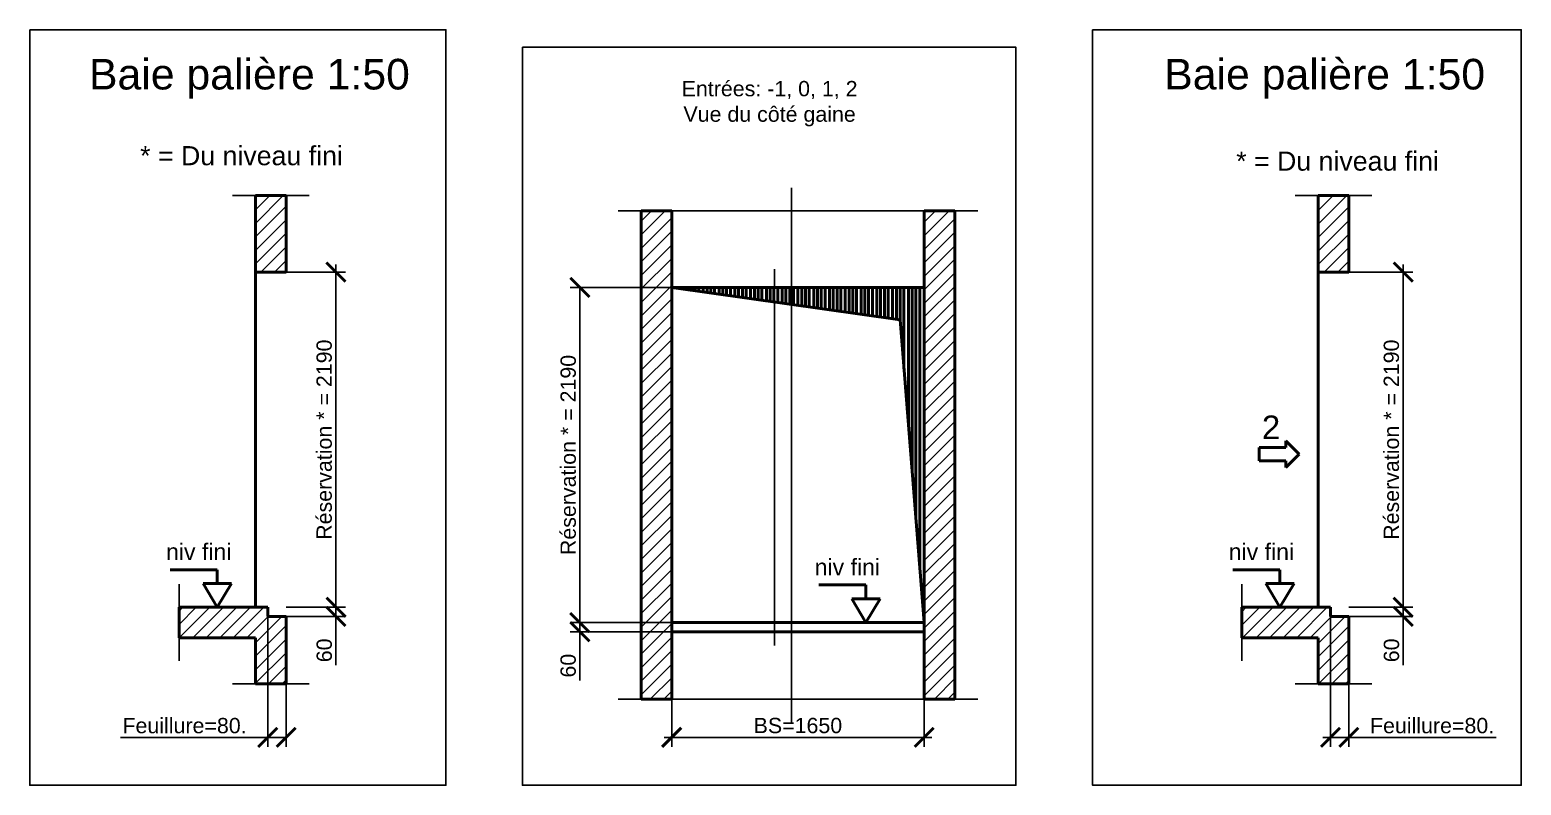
# Model space of a CAD drawing. Header units: millimetres. Extents: x -113 to 79205, y -11371 to 28902.
# Drawn here: x 10077 to 19822, y -250 to 4686 of the extents above; entities that cross this region are included whole.
import ezdxf
from ezdxf.enums import TextEntityAlignment as Align

# ---------------------------------------------------------------- set-up
doc = ezdxf.new("R2010")
doc.units = ezdxf.units.MM
doc.linetypes.add('AM_ISO08W050', pattern=[18, 12, -1.5, 3, -1.5])
for name, color, linetype, lineweight in [('AM_0', 7, 'Continuous', 50), ('AM_5', 3, 'Continuous', 25), ('LDCar-AM_0', 7, 'Continuous', 50), ('LDCar-AM_4', 3, 'Continuous', 25), ('LDCar-AM_6', 2, 'Continuous', 35), ('LDShaft-AM_0', 7, 'Continuous', 50), ('LDShaft-AM_4', 3, 'Continuous', 25), ('LDShaft-AM_5', 3, 'Continuous', 25), ('LDShaft-AM_6', 2, 'Continuous', 35), ('LDShaft-AM_7', 4, 'AM_ISO08W050', 25), ('LDShaft-AM_8', 1, 'Continuous', 25)]:
    doc.layers.add(name, color=color, linetype=linetype, lineweight=lineweight)
doc.layers.add('AM_VIEWS', color=1, linetype='Continuous', lineweight=25, plot=False)
doc.styles.add('LD', font='ARIALUNI.TTF')
doc.dimstyles.new('LIFT', dxfattribs={"dimtxt": 2.5, "dimasz": 2.5, "dimexe": 1.25, "dimexo": 0, "dimgap": 0.5, "dimtad": 1, "dimdec": 0, "dimzin": 1, "dimdsep": 46, "dimtxsty": 'LD', "dimblk": 'ARCHTICK', "dimcen": 0, "dimdle": 1, "dimclrd": 3, "dimclre": 3, "dimclrt": 4, "dimadec": 0, "dimazin": 0, "dimtp": 0.1, "dimtm": 0.1, "dimtfac": 0.71, "dimtdec": 0, "dimtix": 1, "dimtmove": 0, "dimatfit": 3, "dimfxl": 1, "dimtolj": 1, "dimarcsym": 0})

# ---------------------------------------------------------------- blocks, each defined once
blk = doc.blocks.new('LD_20150423125455_00000025')
at = {"layer": 'LDCar-AM_4'}
blk.add_line((-1610, 600), (-2110, 600), dxfattribs=at)
blk = doc.blocks.new('LD_20150423125455_00000026')
at = {"layer": 'LDCar-AM_4'}
blk.add_line((-2110, 3790), (-1610, 3790), dxfattribs=at)
blk = doc.blocks.new('LD_20150423125455_00000027')
at = {"layer": 'LDShaft-AM_8'}
for p, q in [((-1960, 3608.5), (-1778.5, 3790)), ((-1960, 3696.9), (-1866.9, 3790)), ((-1960, 3785.2), (-1955.2, 3790)), ((-1960, 3520.1), (-1760, 3720.1)), ((-1960, 3431.7), (-1760, 3631.7)), ((-1960, 3343.3), (-1760, 3543.3)), ((-1924.9, 3290), (-1760, 3454.9)), ((-1836.5, 3290), (-1760, 3366.5)), ((-2460, 987.1), (-2347.1, 1100)), ((-2460, 1075.5), (-2435.5, 1100)), ((-2458.8, 900), (-2258.8, 1100)), ((-2370.4, 900), (-2170.4, 1100)), ((-2282, 900), (-2082, 1100)), ((-2193.6, 900), (-1993.6, 1100)), ((-2105.2, 900), (-1905.2, 1100)), ((-2016.8, 900), (-1876.8, 1040)), ((-1960, 868.4), (-1788.4, 1040)), ((-1960, 780), (-1760, 980)), ((-1960, 691.7), (-1760, 891.7)), ((-1960, 603.3), (-1760, 803.3)), ((-1874.9, 600), (-1760, 714.9)), ((-1786.5, 600), (-1760, 626.5))]:
    blk.add_line(p, q, dxfattribs=at)
blk = doc.blocks.new('LD_20150423125455_00000028')
at = {"layer": 'LDShaft-AM_0'}
for p, q in [((-1800, 3790), (-1960, 3790)), ((-1960, 3790), (-1960, 3290)), ((-1760, 3790), (-1800, 3790)), ((-1760, 3290), (-1760, 3790)), ((-1960, 3290), (-1960, 2152.5)), ((-1960, 3290), (-1800, 3290)), ((-1800, 3290), (-1760, 3290)), ((-1960, 2152.5), (-1960, 2127.5)), ((-1960, 2127.5), (-1960, 1100)), ((-2460, 1099.9999), (-2460, 899.9999)), ((-1960, 1099.9999), (-2460, 1099.9999)), ((-1880, 1099.9999), (-1960, 1099.9999)), ((-1880, 1040), (-1880, 1099.9999)), ((-1760, 1040), (-1880, 1040)), ((-1760, 600), (-1760, 1040)), ((-2460, 899.9999), (-1960, 899.9999)), ((-1960, 899.9999), (-1960, 600)), ((-1960, 600), (-1760, 600))]:
    blk.add_line(p, q, dxfattribs=at)
blk = doc.blocks.new('LD_20150423125455_00000029')
at = {"layer": 'LDShaft-AM_4'}
blk.add_line((-700, 150), (-700, -350.0001), dxfattribs=at)
blk = doc.blocks.new('_ArchTick')
at = {"color": 0, "linetype": 'ByBlock', "const_width": 0.15}
blk.add_lwpolyline([(-0.5, -0.5), (0.5, 0.5)], dxfattribs=at)
blk = doc.blocks.new('*D93')
at = {"layer": 'AM_5', "color": 3, "lineweight": -2, "transparency": 16777216}
for p, q in [((11631.6, 912.5), (11631.6, 0)), ((11751.6, 852.5), (11751.6, 0)), ((11631.6, 62.5), (10668.7, 62.5)), ((11751.6, 62.5), (11581.6, 62.5))]:
    blk.add_line(p, q, dxfattribs=at)
at = {"layer": 'Defpoints', "color": 0, "transparency": 16777216}
for p in [(11631.6, 912.5), (11751.6, 852.5), (11751.6, 62.5)]:
    blk.add_point(p, dxfattribs=at)
at = {"layer": 'AM_5', "color": 3, "lineweight": -2, "transparency": 16777216, "xscale": 125, "yscale": 125, "zscale": 125, "rotation": 180}
blk.add_blockref('_ArchTick', (11631.6, 62.5), dxfattribs=at)
at = {"layer": 'AM_5', "color": 3, "lineweight": -2, "transparency": 16777216, "xscale": 125, "yscale": 125, "zscale": 125}
blk.add_blockref('_ArchTick', (11751.6, 62.5), dxfattribs=at)
at = {"layer": 'AM_5', "color": 4, "transparency": 16777216, "insert": (11087.6, 138.6), "char_height": 100, "attachment_point": 5, "style": 'LD'}
blk.add_mtext('\\A1;Feuillure=80.', dxfattribs=at)
blk = doc.blocks.new('*D94')
at = {"layer": 'Defpoints', "color": 0, "transparency": 16777216}
for p in [(11551.6, 3102.5), (12077.1, 3102.5), (11751.6, 912.5)]:
    blk.add_point(p, dxfattribs=at)
at = {"layer": 'LDShaft-AM_5', "color": 3, "lineweight": -2, "transparency": 16777216}
for p, q in [((12077.1, 862.5), (12077.1, 3152.5)), ((11551.6, 3102.5), (12139.6, 3102.5)), ((11751.6, 912.5), (12139.6, 912.5))]:
    blk.add_line(p, q, dxfattribs=at)
at = {"layer": 'LDShaft-AM_5', "color": 3, "lineweight": -2, "transparency": 16777216, "xscale": 125, "yscale": 125, "zscale": 125}
for p, rotation in [((12077.1, 3102.5), 90), ((12077.1, 912.5), 270)]:
    blk.add_blockref('_ArchTick', p, dxfattribs=dict(at, rotation=rotation))
at = {"layer": 'LDShaft-AM_5', "color": 4, "transparency": 16777216, "insert": (12000.4, 2007.5), "char_height": 100, "attachment_point": 5, "rotation": 90, "style": 'LD'}
blk.add_mtext('\\A1;Réservation * = 2190', dxfattribs=at)
blk = doc.blocks.new('*D95')
at = {"layer": 'Defpoints', "color": 0, "transparency": 16777216}
for p in [(11751.6, 912.5), (12077.1, 912.5), (11676.6, 852.5)]:
    blk.add_point(p, dxfattribs=at)
at = {"layer": 'LDShaft-AM_5', "color": 3, "lineweight": -2, "transparency": 16777216}
for p, q in [((11751.6, 912.5), (12139.6, 912.5)), ((12077.1, 912.5), (12077.1, 802.5)), ((11676.6, 852.5), (12139.6, 852.5)), ((12077.1, 852.5), (12077.1, 534.3))]:
    blk.add_line(p, q, dxfattribs=at)
at = {"layer": 'LDShaft-AM_5', "color": 3, "lineweight": -2, "transparency": 16777216, "xscale": 125, "yscale": 125, "zscale": 125}
for p, rotation in [((12077.1, 912.5), 90), ((12077.1, 852.5), 270)]:
    blk.add_blockref('_ArchTick', p, dxfattribs=dict(at, rotation=rotation))
at = {"layer": 'LDShaft-AM_5', "color": 4, "transparency": 16777216, "insert": (12001, 630.9), "char_height": 100, "attachment_point": 5, "rotation": 90, "style": 'LD'}
blk.add_mtext('\\A1;60', dxfattribs=at)
blk = doc.blocks.new('_NONE')
blk = doc.blocks.new('LD_20150423125455_0000002C')
at = {"layer": 'LDCar-AM_4'}
blk.add_line((-2000, 21810), (350, 21810), dxfattribs=at)
blk = doc.blocks.new('LD_20150423125455_0000002D')
at = {"layer": 'LDCar-AM_4'}
blk.add_line((350, 25000), (-2000, 25000), dxfattribs=at)
blk = doc.blocks.new('LD_20150423125455_0000002E')
at = {"layer": 'LDShaft-AM_8'}
for p, q in [((-1850, 24843.3), (-1693.3, 25000)), ((-1850, 24931.7), (-1781.7, 25000)), ((-1850, 24754.9), (-1650, 24954.9)), ((0, 24837.1), (162.9, 25000)), ((0, 24925.5), (74.5, 25000)), ((0, 24748.7), (200, 24948.7)), ((-1850, 24666.5), (-1650, 24866.5)), ((0, 24660.3), (200, 24860.3)), ((-1850, 24578.1), (-1650, 24778.1)), ((0, 24572), (200, 24772)), ((-1850, 24489.7), (-1650, 24689.7)), ((0, 24483.6), (200, 24683.6)), ((-1850, 24401.3), (-1650, 24601.3)), ((0, 24395.2), (200, 24595.2)), ((-1850, 24313), (-1650, 24513)), ((0, 24306.8), (200, 24506.8)), ((-1850, 24224.6), (-1650, 24424.6)), ((0, 24218.4), (200, 24418.4)), ((-1850, 24136.2), (-1650, 24336.2)), ((0, 24130), (200, 24330)), ((-1850, 24047.8), (-1650, 24247.8)), ((0, 24041.6), (200, 24241.6)), ((-1850, 23959.4), (-1650, 24159.4)), ((-1850, 23871), (-1650, 24071)), ((0, 23953.2), (200, 24153.2)), ((-1850, 23782.6), (-1650, 23982.6)), ((0, 23864.9), (200, 24064.9)), ((0, 23776.5), (200, 23976.5)), ((-1850, 23694.2), (-1650, 23894.2)), ((0, 23688.1), (200, 23888.1)), ((-1850, 23605.8), (-1650, 23805.8)), ((0, 23599.7), (200, 23799.7)), ((-1850, 23517.5), (-1650, 23717.5)), ((0, 23511.3), (200, 23711.3)), ((-1850, 23429.1), (-1650, 23629.1)), ((0, 23422.9), (200, 23622.9)), ((-1850, 23340.7), (-1650, 23540.7)), ((0, 23334.5), (200, 23534.5)), ((-1850, 23252.3), (-1650, 23452.3)), ((0, 23246.1), (200, 23446.1)), ((-1850, 23163.9), (-1650, 23363.9)), ((0, 23157.7), (200, 23357.7)), ((-1850, 23075.5), (-1650, 23275.5)), ((0, 23069.4), (200, 23269.4)), ((-1850, 22987.1), (-1650, 23187.1)), ((-1850, 22898.7), (-1650, 23098.7)), ((0, 22981), (200, 23181)), ((-1850, 22810.3), (-1650, 23010.3)), ((0, 22892.6), (200, 23092.6)), ((0, 22804.2), (200, 23004.2)), ((-1850, 22722), (-1650, 22922)), ((0, 22715.8), (200, 22915.8)), ((-1850, 22633.6), (-1650, 22833.6)), ((0, 22627.4), (200, 22827.4)), ((-1850, 22545.2), (-1650, 22745.2)), ((0, 22539), (200, 22739)), ((-1850, 22456.8), (-1650, 22656.8)), ((0, 22450.6), (200, 22650.6)), ((-1850, 22368.4), (-1650, 22568.4)), ((0, 22362.3), (200, 22562.3)), ((-1850, 22280), (-1650, 22480)), ((0, 22273.9), (200, 22473.9)), ((-1850, 22191.6), (-1650, 22391.6)), ((0, 22185.5), (200, 22385.5)), ((-1850, 22103.2), (-1650, 22303.2)), ((0, 22097.1), (200, 22297.1)), ((-1850, 22014.9), (-1650, 22214.9)), ((-1850, 21926.5), (-1650, 22126.5)), ((0, 22008.7), (200, 22208.7)), ((-1850, 21838.1), (-1650, 22038.1)), ((0, 21920.3), (200, 22120.3)), ((0, 21831.9), (200, 22031.9)), ((-1789.7, 21810), (-1650, 21949.7)), ((66.5, 21810), (200, 21943.5)), ((-1701.3, 21810), (-1650, 21861.3)), ((154.9, 21810), (200, 21855.1))]:
    blk.add_line(p, q, dxfattribs=at)
blk = doc.blocks.new('LD_20150423125455_0000002F')
at = {"layer": 'LDShaft-AM_0'}
for p, q in [((-1650, 25000), (-1850, 25000)), ((-1850, 25000), (-1850, 21810)), ((-1650, 25000), (-1650, 24500)), ((-1650, 21810), (-1650, 25000)), ((0, 24500), (0, 25000)), ((200, 25000), (0, 25000)), ((0, 25000), (0, 21810)), ((200, 21810), (200, 25000)), ((-1650, 24500), (0, 24500)), ((-1650, 22309.9999), (-1650, 22250)), ((0, 22309.9999), (-1650, 22309.9999)), ((-1650, 22250), (-1650, 21810)), ((0, 22250), (-1650, 22250)), ((0, 22250), (0, 22309.9999)), ((0, 21810), (0, 22250)), ((-1850, 21810), (-1650, 21810)), ((0, 21810), (200, 21810))]:
    blk.add_line(p, q, dxfattribs=at)
blk = doc.blocks.new('LD_20150423125455_00000030')
at = {"layer": 'LDShaft-AM_7'}
blk.add_line((-867, 2120), (-867, 5610), dxfattribs=at)
blk = doc.blocks.new('LD_20150423125455_00000031')
at = {"layer": 'LDShaft-AM_7'}
for p, q in [((-867, -650), (-867, 2840)), ((-977, -150), (-977, 2310))]:
    blk.add_line(p, q, dxfattribs=at)
blk = doc.blocks.new('LD_20150423125455_00000032')
at = {"layer": 'LDShaft-AM_0'}
for p, q in [((0, 0), (-1650, 0)), ((-1650, 0), (-1650, -0.0001)), ((0, -0.0001), (0, 0)), ((-1650, -0.0001), (0, -0.0001))]:
    blk.add_line(p, q, dxfattribs=at)
blk = doc.blocks.new('*D104')
at = {"layer": 'AM_5', "color": 3, "transparency": 16777216}
for p, q in [((15920.7, 3002.5), (13608.2, 3002.5)), ((13670.7, 3002.5), (13670.7, 812.5)), ((15920.7, 812.5), (13608.2, 812.5))]:
    blk.add_line(p, q, dxfattribs=at)
for p in [(15920.2, 3002.5), (15920.2, 812.5)]:
    blk.add_point(p, dxfattribs=at)
at = {"layer": 'AM_5', "color": 3, "transparency": 16777216, "xscale": 125, "yscale": 125, "zscale": 125}
for p, rotation in [((13670.7, 3002.5), 90), ((13670.7, 812.5), 270)]:
    blk.add_blockref('_ArchTick', p, dxfattribs=dict(at, rotation=rotation))
at = {"layer": 'AM_5', "color": 4, "transparency": 16777216, "insert": (13645.7, 1907.5), "char_height": 100, "attachment_point": 8, "rotation": 90, "style": 'LD'}
blk.add_mtext('Réservation * = 2190', dxfattribs=at)
blk = doc.blocks.new('LD_HOLE')
for p, q in [((-0.5, 0.5), (0.4046, 0.403)), ((-0.4375, 0.5), (-0.4375, 0.4933)), ((-0.4225, 0.5), (-0.4225, 0.4917)), ((-0.4075, 0.5), (-0.4075, 0.4901)), ((-0.3925, 0.5), (-0.3925, 0.4878)), ((-0.375, 0.5), (-0.375, 0.4866)), ((-0.36, 0.5), (-0.36, 0.485)), ((-0.345, 0.5), (-0.345, 0.4834)), ((-0.33, 0.5), (-0.33, 0.4818)), ((-0.3125, 0.5), (-0.3125, 0.4799)), ((-0.2975, 0.5), (-0.2975, 0.4783)), ((-0.2825, 0.5), (-0.2825, 0.4767)), ((-0.2675, 0.5), (-0.2675, 0.4751)), ((-0.25, 0.5), (-0.25, 0.4732)), ((-0.235, 0.5), (-0.235, 0.4716)), ((-0.22, 0.5), (-0.22, 0.47)), ((-0.205, 0.5), (-0.205, 0.4684)), ((-0.1875, 0.5), (-0.1875, 0.4665)), ((-0.1725, 0.5), (-0.1725, 0.4649)), ((-0.1575, 0.5), (-0.1575, 0.4633)), ((-0.1425, 0.5), (-0.1425, 0.4617)), ((-0.125, 0.5), (-0.125, 0.4598)), ((-0.11, 0.5), (-0.11, 0.4582)), ((-0.095, 0.5), (-0.095, 0.4566)), ((-0.08, 0.5), (-0.08, 0.455)), ((-0.0625, 0.5), (-0.0625, 0.4531)), ((-0.0475, 0.5), (-0.0475, 0.4515)), ((-0.0325, 0.5), (-0.0325, 0.4499)), ((-0.0175, 0.5), (-0.0175, 0.4483)), ((0, 0.5), (0, 0.4464)), ((0.015, 0.5), (0.015, 0.4448)), ((0.03, 0.5), (0.03, 0.4432)), ((0.045, 0.5), (0.045, 0.4416)), ((0.0625, 0.5), (0.0625, 0.4397)), ((0.0775, 0.5), (0.0775, 0.4381)), ((0.0925, 0.5), (0.0925, 0.4365)), ((0.1075, 0.5), (0.1075, 0.4349)), ((0.125, 0.5), (0.125, 0.433)), ((0.14, 0.5), (0.14, 0.4314)), ((0.155, 0.5), (0.155, 0.4298)), ((0.17, 0.5), (0.17, 0.4282)), ((0.1875, 0.5), (0.1875, 0.4263)), ((0.2025, 0.5), (0.2025, 0.4247)), ((0.2175, 0.5), (0.2175, 0.4231)), ((0.2325, 0.5), (0.2325, 0.4214)), ((0.25, 0.5), (0.25, 0.4196)), ((0.265, 0.5), (0.265, 0.418)), ((0.28, 0.5), (0.28, 0.4164)), ((0.295, 0.5), (0.295, 0.4147)), ((0.3125, 0.5), (0.3125, 0.4129)), ((0.3275, 0.5), (0.3275, 0.4113)), ((0.3425, 0.5), (0.3425, 0.4097)), ((0.3575, 0.5), (0.3575, 0.408)), ((0.375, 0.5), (0.375, 0.4062)), ((0.39, 0.5), (0.39, 0.4046)), ((0.405, 0.5), (0.405, 0.3989)), ((0.42, 0.5), (0.42, 0.257)), ((0.4375, 0.5), (0.4375, 0.0914)), ((0.4525, 0.5), (0.4525, -0.0505)), ((0.4675, 0.5), (0.4675, -0.1925)), ((0.4825, 0.5), (0.4825, -0.3344)), ((0.4046, 0.403), (0.5, -0.5))]:
    blk.add_line(p, q)
blk = doc.blocks.new('LD_20150423125455_00000034')
at = {"layer": 'LDCar-AM_0', "xscale": 1650, "yscale": 2190, "zscale": 1650}
blk.add_blockref('LD_HOLE', (0, 0), dxfattribs=at)
blk = doc.blocks.new('*D106')
at = {"layer": 'Defpoints', "color": 0, "transparency": 16777216}
for p in [(14270.7, 812.5), (15920.7, 812.5), (15920.7, 62.5)]:
    blk.add_point(p, dxfattribs=at)
at = {"layer": 'LDShaft-AM_5', "color": 3, "lineweight": -2, "transparency": 16777216}
for p, q in [((14270.7, 812.5), (14270.7, 0)), ((15920.7, 812.5), (15920.7, 0)), ((14220.7, 62.5), (15970.7, 62.5))]:
    blk.add_line(p, q, dxfattribs=at)
at = {"layer": 'LDShaft-AM_5', "color": 3, "lineweight": -2, "transparency": 16777216, "xscale": 125, "yscale": 125, "zscale": 125, "rotation": 180}
blk.add_blockref('_ArchTick', (14270.7, 62.5), dxfattribs=at)
at = {"layer": 'LDShaft-AM_5', "color": 3, "lineweight": -2, "transparency": 16777216, "xscale": 125, "yscale": 125, "zscale": 125}
blk.add_blockref('_ArchTick', (15920.7, 62.5), dxfattribs=at)
at = {"layer": 'LDShaft-AM_5', "color": 4, "transparency": 16777216, "insert": (15095.7, 139.2), "char_height": 100, "attachment_point": 5, "style": 'LD'}
blk.add_mtext('\\A1;BS=1650', dxfattribs=at)
blk = doc.blocks.new('LD_20150423125455_00000035')
at = {"layer": 'LDCar-AM_4'}
blk.add_line((-350, 21810), (150, 21810), dxfattribs=at)
blk = doc.blocks.new('LD_20150423125455_00000036')
at = {"layer": 'LDCar-AM_4'}
blk.add_line((150, 25000), (-350, 25000), dxfattribs=at)
blk = doc.blocks.new('LD_20150423125455_00000037')
at = {"layer": 'LDShaft-AM_8'}
for p, q in [((-200, 24813.9), (-13.9, 25000)), ((-200, 24902.3), (-102.3, 25000)), ((-200, 24990.7), (-190.7, 25000)), ((-200, 24725.5), (0, 24925.5)), ((-200, 24637.1), (0, 24837.1)), ((-200, 24548.7), (0, 24748.7)), ((-160.3, 24500), (0, 24660.3)), ((-72, 24500), (0, 24572)), ((-700, 22192.6), (-582.6, 22310)), ((-700, 22281), (-671, 22310)), ((-694.2, 22110), (-494.2, 22310)), ((-605.8, 22110), (-405.8, 22310)), ((-517.4, 22110), (-317.4, 22310)), ((-429, 22110), (-229, 22310)), ((-340.6, 22110), (-140.6, 22310)), ((-252.3, 22110), (-112.3, 22250)), ((-200, 22073.9), (-23.9, 22250)), ((-200, 21985.5), (0, 22185.5)), ((-200, 21897.1), (0, 22097.1)), ((-198.7, 21810), (0, 22008.7)), ((-110.3, 21810), (0, 21920.3)), ((-21.9, 21810), (0, 21831.9))]:
    blk.add_line(p, q, dxfattribs=at)
blk = doc.blocks.new('LD_20150423125455_00000038')
at = {"layer": 'LDShaft-AM_0'}
for p, q in [((-40, 25000), (-200, 25000)), ((-200, 25000), (-200, 24500)), ((0, 25000), (-40, 25000)), ((0, 24500), (0, 25000)), ((-200, 24500), (-200, 22310)), ((-200, 24500), (-40, 24500)), ((-40, 24500), (0, 24500)), ((-700, 22309.9999), (-700, 22109.9999)), ((-200, 22309.9999), (-700, 22309.9999)), ((-120, 22309.9999), (-200, 22309.9999)), ((-120, 22250), (-120, 22309.9999)), ((-40, 22250), (-120, 22250)), ((0, 22250), (-40, 22250)), ((0, 21810), (0, 22250)), ((-700, 22109.9999), (-200, 22109.9999)), ((-200, 22109.9999), (-200, 21810)), ((-200, 21810), (-40, 21810)), ((-40, 21810), (0, 21810))]:
    blk.add_line(p, q, dxfattribs=at)
blk = doc.blocks.new('LD_20150423125455_00000039')
at = {"layer": 'LDShaft-AM_4'}
blk.add_line((-700, 150), (-700, -350.0001), dxfattribs=at)
blk = doc.blocks.new('LD_ENTRY_L')
for p, q in [((-422, -70), (-422, 70)), ((-141, 70), (-422, 70)), ((0, 0), (-141, 141)), ((-141, 70), (-141, 141)), ((0, 0), (-141, -141)), ((-141, -70), (-422, -70)), ((-141, -141), (-141, -70))]:
    blk.add_line(p, q)
blk = doc.blocks.new('LD_20150423125455_0000003B')
at = {"layer": 'LDCar-AM_0', "xscale": 0.617, "yscale": 0.617, "zscale": 0.617}
blk.add_blockref('LD_ENTRY_L', (0, 0), dxfattribs=at)
at = {"layer": 'LDCar-AM_0', "style": 'LD'}
blk.add_text('2', height=154.25, dxfattribs=at).set_placement((-123.4, 98.72), align=Align.RIGHT)
blk = doc.blocks.new('*D113')
at = {"layer": 'AM_5', "color": 3, "lineweight": -2, "transparency": 16777216}
for p, q in [((18575.7, 912.5), (18575.7, 0)), ((18695.7, 852.5), (18695.7, 0)), ((18525.7, 62.5), (18695.7, 62.5)), ((18695.7, 62.5), (19658.6, 62.5))]:
    blk.add_line(p, q, dxfattribs=at)
at = {"layer": 'Defpoints', "color": 0, "transparency": 16777216}
for p in [(18575.7, 912.5), (18695.7, 852.5), (18695.7, 62.5)]:
    blk.add_point(p, dxfattribs=at)
at = {"layer": 'AM_5', "color": 3, "lineweight": -2, "transparency": 16777216, "xscale": 125, "yscale": 125, "zscale": 125, "rotation": 180}
blk.add_blockref('_ArchTick', (18575.7, 62.5), dxfattribs=at)
at = {"layer": 'AM_5', "color": 3, "lineweight": -2, "transparency": 16777216, "xscale": 125, "yscale": 125, "zscale": 125}
blk.add_blockref('_ArchTick', (18695.7, 62.5), dxfattribs=at)
at = {"layer": 'AM_5', "color": 4, "transparency": 16777216, "insert": (19239.7, 138.6), "char_height": 100, "attachment_point": 5, "style": 'LD'}
blk.add_mtext('\\A1;Feuillure=80.', dxfattribs=at)
blk = doc.blocks.new('*D114')
at = {"layer": 'Defpoints', "color": 0, "transparency": 16777216}
for p in [(18495.7, 3102.5), (19050.7, 3102.5), (18695.7, 912.5)]:
    blk.add_point(p, dxfattribs=at)
at = {"layer": 'LDShaft-AM_5', "color": 3, "lineweight": -2, "transparency": 16777216}
for p, q in [((19050.7, 862.5), (19050.7, 3152.5)), ((18495.7, 3102.5), (19113.2, 3102.5)), ((18695.7, 912.5), (19113.2, 912.5))]:
    blk.add_line(p, q, dxfattribs=at)
at = {"layer": 'LDShaft-AM_5', "color": 3, "lineweight": -2, "transparency": 16777216, "xscale": 125, "yscale": 125, "zscale": 125}
for p, rotation in [((19050.7, 3102.5), 90), ((19050.7, 912.5), 270)]:
    blk.add_blockref('_ArchTick', p, dxfattribs=dict(at, rotation=rotation))
at = {"layer": 'LDShaft-AM_5', "color": 4, "transparency": 16777216, "insert": (18974, 2007.5), "char_height": 100, "attachment_point": 5, "rotation": 90, "style": 'LD'}
blk.add_mtext('\\A1;Réservation * = 2190', dxfattribs=at)
blk = doc.blocks.new('*D115')
at = {"layer": 'Defpoints', "color": 0, "transparency": 16777216}
for p in [(18695.7, 912.5), (19050.7, 912.5), (18620.7, 852.5)]:
    blk.add_point(p, dxfattribs=at)
at = {"layer": 'LDShaft-AM_5', "color": 3, "lineweight": -2, "transparency": 16777216}
for p, q in [((18695.7, 912.5), (19113.2, 912.5)), ((19050.7, 912.5), (19050.7, 802.5)), ((18620.7, 852.5), (19113.2, 852.5)), ((19050.7, 852.5), (19050.7, 534.3))]:
    blk.add_line(p, q, dxfattribs=at)
at = {"layer": 'LDShaft-AM_5', "color": 3, "lineweight": -2, "transparency": 16777216, "xscale": 125, "yscale": 125, "zscale": 125}
for p, rotation in [((19050.7, 912.5), 90), ((19050.7, 852.5), 270)]:
    blk.add_blockref('_ArchTick', p, dxfattribs=dict(at, rotation=rotation))
at = {"layer": 'LDShaft-AM_5', "color": 4, "transparency": 16777216, "insert": (18974.6, 630.9), "char_height": 100, "attachment_point": 5, "rotation": 90, "style": 'LD'}
blk.add_mtext('\\A1;60', dxfattribs=at)
blk = doc.blocks.new('LD_ENTRY_FLOOR_L')
for p, q in [((-150, 250), (0, 0)), ((0, 0), (150, 250))]:
    blk.add_line(p, q)
at = {"layer": 'AM_0'}
for p, q in [((0, 398), (-500, 398)), ((0, 250), (0, 398)), ((150, 250), (-150, 250))]:
    blk.add_line(p, q, dxfattribs=at)
blk = doc.blocks.new('*D594')
at = {"layer": 'Defpoints', "color": 0, "transparency": 16777216}
for p in [(13670.7, 812.5), (14462.8, 812.5), (14343.4, 752.5)]:
    blk.add_point(p, dxfattribs=at)
at = {"layer": 'LDShaft-AM_5', "color": 3, "lineweight": -2, "transparency": 16777216}
for p, q in [((14462.8, 812.5), (13608.2, 812.5)), ((13670.7, 812.5), (13670.7, 702.5)), ((14343.4, 752.5), (13608.2, 752.5)), ((13670.7, 752.5), (13670.7, 434.3))]:
    blk.add_line(p, q, dxfattribs=at)
at = {"layer": 'LDShaft-AM_5', "color": 3, "lineweight": -2, "transparency": 16777216, "xscale": 125, "yscale": 125, "zscale": 125}
for p, rotation in [((13670.7, 812.5), 90), ((13670.7, 752.5), 270)]:
    blk.add_blockref('_ArchTick', p, dxfattribs=dict(at, rotation=rotation))
at = {"layer": 'LDShaft-AM_5', "color": 4, "transparency": 16777216, "insert": (13594.6, 530.9), "char_height": 100, "attachment_point": 5, "rotation": 90, "style": 'LD'}
blk.add_mtext('\\A1;60', dxfattribs=at)

msp = doc.modelspace()

# ---------------------------------------------------------------- linework, layer by layer
at = {"layer": 'AM_VIEWS'}
for points in [[(10076.6, 4685.5), (12795.7, 4685.5), (12795.7, -250), (10076.6, -250)], [(17020.7, 4685.5), (19821.8, 4685.5), (19821.8, -250), (17020.7, -250)], [(13295.7, 4571.2), (16520.7, 4571.2), (16520.7, -250), (13295.7, -250)]]:
    msp.add_lwpolyline(points, close=True, dxfattribs=at)

# ---------------------------------------------------------------- block references
at = {"layer": 'LDCar-AM_0', "xscale": 0.617, "yscale": 0.617, "zscale": 0.617}
for p in [(11301.6, 912.5), (18245.7, 912.5), (15539.9, 812.5)]:
    msp.add_blockref('LD_ENTRY_FLOOR_L', p, dxfattribs=at)
at = {"layer": 'LDCar-AM_6'}
for name, p in [('LD_20150423125455_00000026', (13511.6, -187.5)), ('LD_20150423125455_00000036', (18695.7, -21397.5)), ('LD_20150423125455_0000002D', (15920.7, -21497.5)), ('LD_20150423125455_00000034', (15095.7, 1907.5)), ('LD_20150423125455_0000003B', (18370.7, 1912.5)), ('LD_20150423125455_00000025', (13511.6, -187.5)), ('LD_20150423125455_00000035', (18695.7, -21397.5)), ('LD_20150423125455_0000002C', (15920.7, -21497.5))]:
    msp.add_blockref(name, p, dxfattribs=at)
at = {"layer": 'LDShaft-AM_6'}
for name, p in [('LD_20150423125455_00000031', (15920.7, 812.5)), ('LD_20150423125455_00000030', (15920.7, -1957.5)), ('LD_20150423125455_00000027', (13511.6, -187.5)), ('LD_20150423125455_00000028', (13511.6, -187.5)), ('LD_20150423125455_00000037', (18695.7, -21397.5)), ('LD_20150423125455_00000038', (18695.7, -21397.5)), ('LD_20150423125455_0000002E', (15920.7, -21497.5)), ('LD_20150423125455_0000002F', (15920.7, -21497.5)), ('LD_20150423125455_00000029', (11751.6, 912.5)), ('LD_20150423125455_00000039', (18695.7, 912.5)), ('LD_20150423125455_00000032', (15920.7, 812.5))]:
    msp.add_blockref(name, p, dxfattribs=at)

# ---------------------------------------------------------------- texts
at = {"layer": 'LDCar-AM_0', "style": 'LD'}
for p in [(11394.1, 1221), (18338.2, 1221), (15632.4, 1121)]:
    msp.add_text('niv fini', height=107.97, dxfattribs=at).set_placement(p, align=Align.RIGHT)
at = {"layer": 'LDShaft-AM_0', "attachment_point": 8, "style": 'LD'}
for s, insert, char_height in [('\\fArial Unicode MS|b0|i0|u0;\\C256;Baie palière 1:50', (11511.6, 4235.5), 200), ('\\fArial Unicode MS|b0|i0|u0;\\C256;Entrées: -1, 0, 1, 2\\PVue du côté gaine', (14910.7, 4054.5), 100), ('\\fArial Unicode MS|b0|i0|u0;\\C256;* = Du niveau fini', (11459.8, 3798.9), 125), ('\\fArial Unicode MS|b0|i0|u0;\\C256;* = Du niveau fini', (18622, 3763.6), 125)]:
    msp.add_mtext(s, dxfattribs=dict(at, insert=insert, char_height=char_height))
at = {"layer": 'LDShaft-AM_0', "insert": (18537.7, 4235.5), "char_height": 200, "width": 2250, "attachment_point": 8, "style": 'LD'}
msp.add_mtext('\\fArial Unicode MS|b0|i0|u0;\\C256;Baie palière 1:50', dxfattribs=at)

# ---------------------------------------------------------------- dimensions: what is measured, and where the dimension line sits
at = {"layer": 'AM_5'}
dim = msp.add_linear_dim(base=(13670.7, 1907.5), p1=(15920.7, 812.5), p2=(15920.7, 3002.5), angle=90, text='Réservation * = <>', dimstyle='LIFT', override={"dimscale": 50, "dimtxt": 2, "dimtix": 1}, dxfattribs=at)
dim.commit()
dim.dimension.update_dxf_attribs({"geometry": '*D104', "text_midpoint": (13670.7, 1907.5)})
for base, p1, p2, override, picture, middle in [((11751.6, 62.5), (11631.6, 912.5), (11751.6, 852.5), {"dimscale": 50, "dimtxt": 2, "dimjust": 1, "dimpost": '', "dimtix": 0}, '*D93', (11087.6, 138.6)), ((18695.7, 62.5), (18575.7, 912.5), (18695.7, 852.5), {"dimscale": 50, "dimtxt": 2, "dimjust": 2, "dimpost": '', "dimtix": 0}, '*D113', (19239.7, 138.6))]:
    dim = msp.add_linear_dim(base=base, p1=p1, p2=p2, text='Feuillure=80.', dimstyle='LIFT', override=override, dxfattribs=at)
    dim.commit()
    dim.dimension.update_dxf_attribs({"geometry": picture, "text_midpoint": middle})
at = {"layer": 'LDShaft-AM_5'}
for base, p1, p2, picture, middle in [((12077.1, 3102.5), (11751.6, 912.5), (11551.6, 3102.5), '*D94', (12077.1, 2007.5)), ((19050.7, 3102.5), (18695.7, 912.5), (18495.7, 3102.5), '*D114', (19050.7, 2007.5))]:
    dim = msp.add_linear_dim(base=base, p1=p1, p2=p2, angle=90, text='Réservation * = <>', dimstyle='LIFT', override={"dimscale": 50, "dimtxt": 2, "dimtix": 1}, dxfattribs=at)
    dim.commit()
    dim.dimension.update_dxf_attribs({"geometry": picture, "text_midpoint": middle, "dimtype": 160})
for base, p1, p2, picture, middle in [((12077.1, 912.5), (11676.6, 852.5), (11751.6, 912.5), '*D95', (12077.1, 630.9)), ((19050.7, 912.5), (18620.7, 852.5), (18695.7, 912.5), '*D115', (19050.7, 630.9)), ((13670.7, 812.5), (14343.4, 752.5), (14462.8, 812.5), '*D594', (13670.7, 530.9))]:
    dim = msp.add_linear_dim(base=base, p1=p1, p2=p2, angle=90, dimstyle='LIFT', override={"dimscale": 50, "dimtxt": 2, "dimjust": 1, "dimblk2": 'NONE', "dimtix": 0}, dxfattribs=at)
    dim.commit()
    dim.dimension.update_dxf_attribs({"geometry": picture, "text_midpoint": middle, "dimtype": 160})
dim = msp.add_linear_dim(base=(15920.7, 62.5), p1=(14270.7, 812.5), p2=(15920.7, 812.5), text='BS=<>', dimstyle='LIFT', override={"dimscale": 50, "dimtxt": 2, "dimpost": '', "dimtix": 1}, dxfattribs=at)
dim.commit()
dim.dimension.update_dxf_attribs({"geometry": '*D106', "text_midpoint": (15095.7, 139.2)})

doc.saveas('drawing.dxf')
